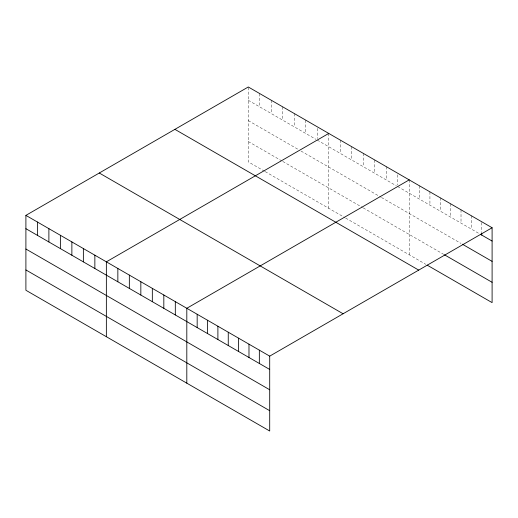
<?xml version="1.0" encoding="UTF-8"?>
<svg xmlns="http://www.w3.org/2000/svg" width="518" height="518" viewBox="0 0 518 518"><rect width="100%" height="100%" fill="white"/><g stroke="black" fill="none" stroke-linecap="round" stroke-linejoin="round"><path stroke-width="0.39" stroke-dasharray="2.59 1.94" d="M248.297 100.298L315.909 139.329M317.256 140.113L396.361 185.781M397.714 186.564L479.668 233.877M248.297 120.616L298.329 149.501M301.029 151.062L380.808 197.118M381.488 197.507L461.014 243.428M248.297 141.543L281.423 160.671M282.776 161.454L362.555 207.511M363.235 207.899L443.745 254.383M264.523 171.231L248.297 161.862L248.297 86.979M265.197 171.62L344.975 217.677M345.655 218.072L425.783 264.335M481.74 222.539L481.74 232.724M471.374 215.773L471.374 229.092M461.014 209.79L461.014 223.109M450.654 203.814L450.654 217.126M440.294 197.831L440.294 211.143M429.927 191.848L429.927 205.16M419.567 185.865L419.567 199.177M409.207 179.882L409.207 254.759M397.714 174.812L397.714 184.997M386.221 166.608L386.221 179.927M374.728 159.978L374.728 173.29M363.235 153.341L363.235 166.654M351.741 146.704L351.741 160.017M340.248 140.067L340.248 153.386M328.749 133.43L328.749 208.314M317.256 128.36L317.256 138.546M305.762 120.163L305.762 133.476M294.269 113.526L294.269 126.839M282.776 106.889L282.776 120.202M271.283 100.252L271.283 113.572M259.79 93.616L259.79 106.935"/><path stroke-width="0.78" d="M25.9 215.378L269.703 356.138L269.703 431.021L25.9 290.261L25.9 215.378L248.297 86.979L492.1 227.739L492.1 302.622L427.169 265.132M328.749 133.43L106.358 261.83L106.358 336.713M409.207 179.882L186.81 308.281L186.81 383.158M269.703 356.138L492.1 227.739M480.354 234.278L492.1 241.058M462.399 244.224L492.1 261.37M444.438 254.785L492.1 282.304M174.903 129.351L418.712 270.111M99.288 173.012L343.097 313.766M25.9 228.697L269.703 369.457M25.9 249.016L269.703 389.769M25.9 269.943L269.703 410.703M481.74 233.508L481.74 235.075M259.343 350.155L259.343 363.474M248.983 344.172L248.983 357.491M238.617 338.196L238.617 351.508M228.257 332.213L228.257 345.525M217.897 326.23L217.897 339.543M207.537 320.247L207.537 333.56M197.17 314.264L197.17 327.577M175.317 301.644L175.317 314.963M163.824 295.007L163.824 308.327M152.331 288.377L152.331 301.69M140.838 281.74L140.838 295.053M129.345 275.103L129.345 288.416M117.851 268.466L117.851 281.786M94.859 255.193L94.859 268.512M83.366 248.562L83.366 261.875M71.873 241.925L71.873 255.238M60.379 235.289L60.379 248.601M48.886 228.652L48.886 241.971M37.393 222.015L37.393 235.334"/></g></svg>
